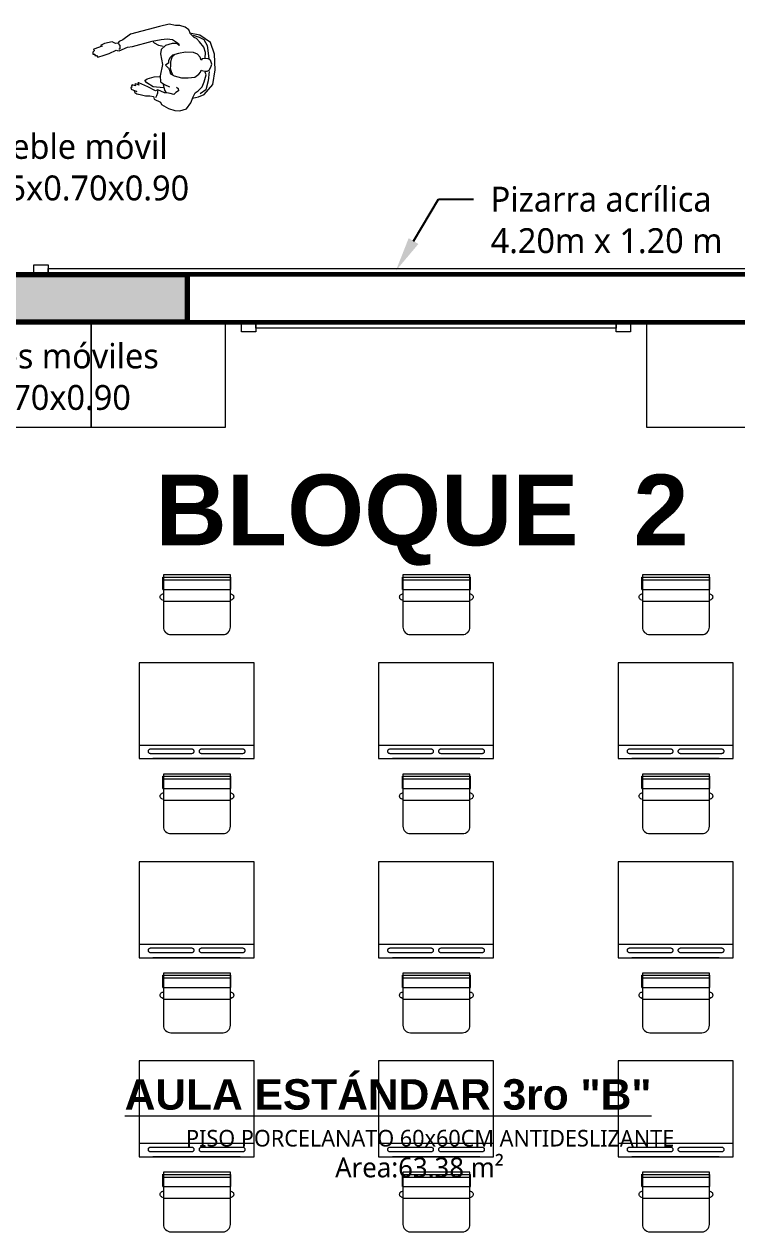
# Model space of a CAD drawing. Header units: metres. Extents: x 28 to 148, y 23 to 113.
# Drawn here: x 124.44 to 128.16, y 73.76 to 80.07 of the extents above; entities that cross this region are included whole.
import ezdxf
from ezdxf import colors
from ezdxf.entities.mleader import LeaderData, LeaderLine
from ezdxf.enums import TextEntityAlignment as Align
from ezdxf.math import Vec2, Vec3

# ---------------------------------------------------------------- set-up
doc = ezdxf.new("R2010")
doc.units = ezdxf.units.M
for name, color, linetype, lineweight in [('COLUMNAS 50', 32, 'Continuous', 70), ('Cotas varias El', 253, 'Continuous', 13), ('Equipamiento SR', 23, 'Continuous', 0), ('GRAFO 0 BLANCO', 7, 'Continuous', 0), ('letras sr', 7, 'Continuous', 5), ('MOBILIARIO_Pen_No__1', 7, 'Continuous', 13), ('Muros el', 144, 'Continuous', 60), ('PERSONAS', 8, 'Continuous', 0), ('TEXTOS-SUBTITULO', 7, 'Continuous', 30)]:
    doc.layers.add(name, color=color, linetype=linetype, lineweight=lineweight)
doc.layers.add('Mobiliario', color=7, linetype='Continuous', lineweight=0, true_color=0x7f7f7f)
doc.styles.add('Generales', font='trebuc.ttf', dxfattribs={"height": 0.1})
doc.styles.add('Santa Rosa 1 50', font='trebuc.ttf')
doc.styles.add('TURBO_BASS', font='swisseb.ttf')

# ---------------------------------------------------------------- blocks, each defined once
blk = doc.blocks.new('Picture 18')
at = {"layer": 'Equipamiento SR', "linetype": 'Continuous'}
for p, q in [((0.075, 0), (0, 0)), ((0, 0), (0, -0.05)), ((4.125, 0), (0.075, 0)), ((0.075, 0), (0.075, -0.03)), ((0.075, -0.05), (0.075, 0)), ((4.125, -0.03), (4.125, 0)), ((4.2, 0), (4.125, 0)), ((4.125, 0), (4.125, -0.05)), ((4.2, -0.05), (4.2, 0)), ((0, -0.05), (0.075, -0.05)), ((0.075, -0.03), (4.125, -0.03)), ((4.125, -0.05), (4.2, -0.05))]:
    blk.add_line(p, q, dxfattribs=at)
blk = doc.blocks.new('A$C3701786B')
at = {"layer": 'Equipamiento SR', "linetype": 'Continuous'}
for p, q in [((0, 0.05), (0.075, 0.05)), ((0, 0), (0, 0.05)), ((0.075, 0.05), (0.075, 0)), ((0.075, 0.03), (1.955, 0.03)), ((0.075, 0), (0.075, 0.03)), ((1.955, 0.05), (2.03, 0.05)), ((1.955, 0), (1.955, 0.05)), ((1.955, 0.03), (1.955, 0)), ((2.03, 0.05), (2.03, 0)), ((0.075, 0), (0, 0)), ((2.03, 0), (1.955, 0))]:
    blk.add_line(p, q, dxfattribs=at)
at = {"layer": 'Equipamiento SR'}
blk.add_line((0, 0), (1.955, 0), dxfattribs=at)
blk = doc.blocks.new('A$C0C99268F')
at = {"color": 0, "linetype": 'ByBlock'}
for points in [[(0.2019, 0.3292), (0.1927, 0.3357), (0.1914, 0.3487), (0.2045, 0.3565), (0.2149, 0.3669), (0.2344, 0.3617), (0.2513, 0.3591), (0.2644, 0.3578), (0.2982, 0.3435), (0.3113, 0.3474), (0.3516, 0.3279), (0.3972, 0.3058), (0.4037, 0.3071), (0.3972, 0.3188), (0.4128, 0.311), (0.4193, 0.3136), (0.4154, 0.3227), (0.4324, 0.3162), (0.4363, 0.3227), (0.4337, 0.3292), (0.4389, 0.3305), (0.4376, 0.3396), (0.4076, 0.3513), (0.4219, 0.35), (0.418, 0.3565), (0.4089, 0.363), (0.3907, 0.3669), (0.3633, 0.3747), (0.3399, 0.3747), (0.3217, 0.3773), (0.3178, 0.3917), (0.2839, 0.4073), (0.2787, 0.4203), (0.2435, 0.4398), (0.2097, 0.4515), (0.1836, 0.4528), (0.1498, 0.4424), (0.1263, 0.4099), (0.1146, 0.38), (0.1042, 0.3578), (0.0886, 0.3487), (0.0677, 0.3266), (0.056, 0.3019), (0.0469, 0.2654), (0.0508, 0.2498)], [(0.1185, 0.3865), (0.086, 0.38), (0.0573, 0.3669), (0.0117, 0.3149), (0, 0.2381), (0.0026, 0.1561), (0.0234, 0.095), (0.0794, 0.0573), (0.1328, 0.0468)], [(0.2995, 0.3474), (0.2995, 0.3604), (0.3047, 0.3747), (0.3099, 0.3852)], [(0.0313, 0.2472), (0.0365, 0.2967), (0.0482, 0.3422), (0.0768, 0.3643)], [(0.0521, 0.1783), (0.0495, 0.1483), (0.0586, 0.1197), (0.0807, 0.0924), (0.0964, 0.0742), (0.1081, 0.0703), (0.1276, 0.0507), (0.1367, 0.0299), (0.1563, 0.0156), (0.1836, 0.0065), (0.2071, 0.0078), (0.2396, 0), (0.2891, 0.0117), (0.4415, 0.052), (0.4819, 0.082), (0.5001, 0.0911), (0.5066, 0.0989), (0.5196, 0.1002), (0.5366, 0.0924), (0.5769, 0.1002), (0.5978, 0.1119), (0.5899, 0.1145), (0.6329, 0.1301), (0.6342, 0.1353), (0.629, 0.1379), (0.6381, 0.1457), (0.6381, 0.1561), (0.6277, 0.1561), (0.6277, 0.164), (0.6186, 0.164), (0.6121, 0.1731), (0.5782, 0.1613), (0.5522, 0.1535), (0.5157, 0.1353), (0.5105, 0.1379), (0.5001, 0.1392), (0.4571, 0.1197), (0.4311, 0.1158), (0.3282, 0.0885), (0.2813, 0.0807), (0.25, 0.0768), (0.2214, 0.0794), (0.2058, 0.0898), (0.1914, 0.1015), (0.1875, 0.1119), (0.1993, 0.1002), (0.224, 0.1002), (0.2579, 0.1119), (0.2813, 0.1327), (0.2852, 0.1548), (0.2748, 0.2108), (0.2865, 0.2693), (0.2839, 0.3006), (0.2644, 0.3149), (0.2383, 0.3266)], [(0.2709, 0.3149), (0.2644, 0.3448), (0.2553, 0.3578)], [(0.2696, 0.3331), (0.323, 0.3279), (0.3568, 0.3071), (0.3659, 0.2941), (0.3542, 0.285), (0.3178, 0.2746), (0.2904, 0.2733)], [(0.2201, 0.2641), (0.2279, 0.2485), (0.2318, 0.2316), (0.2305, 0.2173), (0.2305, 0.1991), (0.2266, 0.1835), (0.2214, 0.1666), (0.211, 0.1627)], [(0.1133, 0.0573), (0.0833, 0.0677), (0.0586, 0.0794), (0.0404, 0.1106), (0.0365, 0.1509), (0.0326, 0.1809)], [(0.5053, 0.1015), (0.4962, 0.1106), (0.4975, 0.1288), (0.5027, 0.1327)], [(0.2709, 0.1158), (0.293, 0.1106), (0.3152, 0.0989), (0.323, 0.0924)]]:
    blk.add_lwpolyline(points, dxfattribs=at)
blk.add_lwpolyline([(0.2579, 0.2147), (0.2513, 0.2212), (0.2435, 0.229), (0.2383, 0.2394), (0.2318, 0.2602), (0.2136, 0.2693), (0.1745, 0.2798), (0.1406, 0.2798), (0.1055, 0.2759), (0.0846, 0.2615), (0.0755, 0.2498), (0.0729, 0.2394), (0.069, 0.242), (0.0534, 0.2459), (0.0417, 0.2446), (0.03, 0.2394), (0.0221, 0.2238), (0.0169, 0.2082), (0.0234, 0.1887), (0.0365, 0.1809), (0.0547, 0.1796), (0.0677, 0.1809), (0.0729, 0.1887), (0.0768, 0.1718), (0.0912, 0.1561), (0.112, 0.1483), (0.1537, 0.147), (0.1914, 0.1535), (0.2227, 0.1613), (0.2357, 0.1757), (0.2422, 0.1913), (0.2435, 0.2043), (0.2513, 0.2082)], close=True, dxfattribs=at)
blk = doc.blocks.new('A$C7148350E')
at = {"rotation": 270}
blk.add_blockref('A$C0C99268F', (0, 0.6381), dxfattribs=at)
blk = doc.blocks.new('A$C3A47622C')
at = {"layer": 'Mobiliario', "linetype": 'Continuous'}
for p, q in [((0.1012, 0.3762), (0.1031, 0.3788)), ((0.1031, 0.3788), (0.1053, 0.381)), ((0.1053, 0.381), (0.1079, 0.3828)), ((0.1079, 0.3828), (0.1107, 0.384)), ((0.1107, 0.384), (0.1136, 0.3846)), ((0.1136, 0.3846), (0.1165, 0.3846)), ((0.1165, 0.3846), (0.1194, 0.384)), ((0.1194, 0.384), (0.1222, 0.3828)), ((0.1222, 0.3828), (0.1248, 0.381)), ((0.1248, 0.381), (0.127, 0.3788)), ((0.127, 0.3788), (0.1289, 0.3762)), ((0.0251, 0.3696), (0.0111, 0.3696)), ((0.0111, 0.015), (0.0111, 0.3696)), ((0.0752, 0.3696), (0.0251, 0.3696)), ((0.0251, 0.015), (0.0251, 0.3696)), ((0.0752, 0.015), (0.0752, 0.3696)), ((0.0983, 0.3673), (0.0987, 0.37)), ((0.0987, 0.37), (0.0997, 0.3732)), ((0.0997, 0.3732), (0.1012, 0.3762)), ((0.1289, 0.3762), (0.1297, 0.3747)), ((0.1297, 0.3747), (0.1333, 0.3673)), ((0.0752, 0.015), (0.0108, 0.015)), ((0.0987, 0.0146), (0.0983, 0.0173)), ((0.0997, 0.0113), (0.0987, 0.0146)), ((0.1012, 0.0084), (0.0997, 0.0113)), ((0.1031, 0.0057), (0.1012, 0.0084)), ((0.1053, 0.0035), (0.1031, 0.0057)), ((0.1079, 0.0018), (0.1053, 0.0035)), ((0.1107, 0.0006), (0.1079, 0.0018)), ((0.1136, 0), (0.1107, 0.0006)), ((0.1165, 0), (0.1136, 0)), ((0.1194, 0.0006), (0.1165, 0)), ((0.1222, 0.0018), (0.1194, 0.0006)), ((0.1248, 0.0035), (0.1222, 0.0018)), ((0.127, 0.0057), (0.1248, 0.0035)), ((0.1289, 0.0084), (0.127, 0.0057)), ((0.1297, 0.0099), (0.1289, 0.0084)), ((0.1333, 0.0173), (0.1297, 0.0099))]:
    blk.add_line(p, q, dxfattribs=at)
at = {"layer": 'Mobiliario'}
blk.add_line((0.1361, 0.0173), (0.1361, 0.3673), dxfattribs=at)
at = {"layer": 'Mobiliario', "linetype": 'Continuous'}
blk.add_lwpolyline([(0, 0.0173), (0.2722, 0.0173, 0.414214), (0.3111, 0.0562), (0.3111, 0.3284, 0.414214), (0.2722, 0.3673), (0, 0.3673), (0, 0.0173)], format="xyb", dxfattribs=at)

msp = doc.modelspace()

# ---------------------------------------------------------------- hatches: boundary and pattern name
at = {"layer": 'GRAFO 0 BLANCO', "true_color": 0xc7c8ca}
h = msp.add_hatch(color=9, dxfattribs=at)
h.dxf.hatch_style = 1
h.paths.add_polyline_path([(123.3911, 78.7622), (123.3911, 79.1872), (123.0411, 79.1872), (123.0411, 78.0872), (123.3911, 78.0872), (123.3911, 78.5122), (125.2911, 78.5122), (125.2911, 78.7622)])
edge = h.paths.add_edge_path(flags=16)
edge.add_arc((123.2161, 78.6372), 0.00871, 180, 540)

# ---------------------------------------------------------------- linework, layer by layer
at = {"layer": 'COLUMNAS 50', "linetype": 'Continuous'}
msp.add_lwpolyline([(125.2911, 78.5122), (123.3911, 78.5122), (123.3911, 78.0872), (123.0411, 78.0872), (123.0411, 79.1872), (123.3911, 79.1872), (123.3911, 78.7622), (125.2911, 78.7622)], close=True, dxfattribs=at)
at = {"layer": 'Equipamiento SR'}
for points in [[(124.7911, 78.5122), (124.7911, 77.9622), (124.0911, 77.9622), (124.0911, 78.5122), (124.7911, 78.5122)], [(125.4911, 78.5122), (125.4911, 77.9622), (124.7911, 77.9622), (124.7911, 78.5122), (125.4911, 78.5122)], [(128.3911, 78.5122), (128.3911, 77.9622), (127.6911, 77.9622), (127.6911, 78.5122), (128.3911, 78.5122)]]:
    msp.add_lwpolyline(points, dxfattribs=at)
at = {"layer": 'Mobiliario', "linetype": 'Continuous', "lineweight": 0}
for p, q in [((125.0411, 76.7343), (125.0411, 76.2343)), ((125.6411, 76.7343), (125.0411, 76.7343)), ((125.6411, 76.2343), (125.6411, 76.7343)), ((126.2911, 76.7343), (126.2911, 76.2343)), ((126.8911, 76.7343), (126.2911, 76.7343)), ((126.8911, 76.2343), (126.8911, 76.7343)), ((127.5411, 76.7343), (127.5411, 76.2343)), ((128.1411, 76.7343), (127.5411, 76.7343)), ((128.1411, 76.2343), (128.1411, 76.7343)), ((125.0411, 76.3048), (125.6411, 76.3048)), ((125.6261, 76.3048), (125.6261, 76.3044)), ((126.2911, 76.3048), (126.8911, 76.3048)), ((126.8761, 76.3048), (126.8761, 76.3044)), ((127.5411, 76.3048), (128.1411, 76.3048)), ((128.1261, 76.3048), (128.1261, 76.3044)), ((125.0411, 76.2343), (125.6411, 76.2343)), ((125.0882, 76.2751), (125.0878, 76.2732)), ((125.0878, 76.2732), (125.0878, 76.2713)), ((125.0878, 76.2713), (125.0882, 76.2695)), ((125.0889, 76.2769), (125.0882, 76.2751)), ((125.0882, 76.2695), (125.0889, 76.2677)), ((125.09, 76.2785), (125.0889, 76.2769)), ((125.0889, 76.2677), (125.09, 76.266)), ((125.0915, 76.28), (125.09, 76.2785)), ((125.09, 76.266), (125.0915, 76.2646)), ((125.0932, 76.2812), (125.0915, 76.28)), ((125.0915, 76.2646), (125.0932, 76.2634)), ((125.0951, 76.2821), (125.0932, 76.2812)), ((125.0932, 76.2634), (125.0951, 76.2624)), ((125.0972, 76.2828), (125.0951, 76.2821)), ((125.0951, 76.2624), (125.0972, 76.2618)), ((125.0994, 76.2831), (125.0972, 76.2828)), ((125.0972, 76.2618), (125.0994, 76.2614)), ((125.1005, 76.2831), (125.0994, 76.2831)), ((125.0994, 76.2614), (125.1005, 76.2614)), ((125.3158, 76.2831), (125.1005, 76.2831)), ((125.1005, 76.2614), (125.3158, 76.2614)), ((125.5691, 76.2343), (125.1131, 76.2343)), ((125.3169, 76.2831), (125.3158, 76.2831)), ((125.3158, 76.2614), (125.3169, 76.2614)), ((125.3191, 76.2828), (125.3169, 76.2831)), ((125.3169, 76.2614), (125.3191, 76.2618)), ((125.3212, 76.2821), (125.3191, 76.2828)), ((125.3191, 76.2618), (125.3212, 76.2624)), ((125.3231, 76.2812), (125.3212, 76.2821)), ((125.3212, 76.2624), (125.3231, 76.2634)), ((125.3248, 76.28), (125.3231, 76.2812)), ((125.3231, 76.2634), (125.3248, 76.2646)), ((125.3262, 76.2785), (125.3248, 76.28)), ((125.3248, 76.2646), (125.3262, 76.266)), ((125.3273, 76.2769), (125.3262, 76.2785)), ((125.3262, 76.266), (125.3273, 76.2677)), ((125.3281, 76.2751), (125.3273, 76.2769)), ((125.3273, 76.2677), (125.3281, 76.2695)), ((125.3284, 76.2732), (125.3281, 76.2751)), ((125.3281, 76.2695), (125.3284, 76.2713)), ((125.3284, 76.2713), (125.3284, 76.2732)), ((125.3542, 76.2751), (125.3538, 76.2732)), ((125.3538, 76.2732), (125.3538, 76.2713)), ((125.3538, 76.2713), (125.3542, 76.2695)), ((125.3549, 76.2769), (125.3542, 76.2751)), ((125.3542, 76.2695), (125.3549, 76.2677)), ((125.356, 76.2785), (125.3549, 76.2769)), ((125.3549, 76.2677), (125.356, 76.266)), ((125.3575, 76.28), (125.356, 76.2785)), ((125.356, 76.266), (125.3575, 76.2646)), ((125.3592, 76.2812), (125.3575, 76.28)), ((125.3575, 76.2646), (125.3592, 76.2634)), ((125.3611, 76.2821), (125.3592, 76.2812)), ((125.3592, 76.2634), (125.3611, 76.2624)), ((125.3632, 76.2828), (125.3611, 76.2821)), ((125.3611, 76.2624), (125.3632, 76.2618)), ((125.3653, 76.2831), (125.3632, 76.2828)), ((125.3632, 76.2618), (125.3653, 76.2614)), ((125.3664, 76.2831), (125.3653, 76.2831)), ((125.3653, 76.2614), (125.3664, 76.2614)), ((125.5818, 76.2831), (125.3664, 76.2831)), ((125.3664, 76.2614), (125.5818, 76.2614)), ((125.5829, 76.2831), (125.5818, 76.2831)), ((125.5818, 76.2614), (125.5829, 76.2614)), ((125.5851, 76.2828), (125.5829, 76.2831)), ((125.5829, 76.2614), (125.5851, 76.2618)), ((125.5871, 76.2821), (125.5851, 76.2828)), ((125.5851, 76.2618), (125.5871, 76.2624)), ((125.5891, 76.2812), (125.5871, 76.2821)), ((125.5871, 76.2624), (125.5891, 76.2634)), ((125.5908, 76.28), (125.5891, 76.2812)), ((125.5891, 76.2634), (125.5908, 76.2646)), ((125.5922, 76.2785), (125.5908, 76.28)), ((125.5908, 76.2646), (125.5922, 76.266)), ((125.5933, 76.2769), (125.5922, 76.2785)), ((125.5922, 76.266), (125.5933, 76.2677)), ((125.594, 76.2751), (125.5933, 76.2769)), ((125.5933, 76.2677), (125.594, 76.2695)), ((125.5944, 76.2732), (125.594, 76.2751)), ((125.594, 76.2695), (125.5944, 76.2713)), ((125.5944, 76.2713), (125.5944, 76.2732)), ((126.2911, 76.2343), (126.8911, 76.2343)), ((126.3382, 76.2751), (126.3378, 76.2732)), ((126.3378, 76.2732), (126.3378, 76.2713)), ((126.3378, 76.2713), (126.3382, 76.2695)), ((126.3389, 76.2769), (126.3382, 76.2751)), ((126.3382, 76.2695), (126.3389, 76.2677)), ((126.34, 76.2785), (126.3389, 76.2769)), ((126.3389, 76.2677), (126.34, 76.266)), ((126.3415, 76.28), (126.34, 76.2785)), ((126.34, 76.266), (126.3415, 76.2646)), ((126.3432, 76.2812), (126.3415, 76.28)), ((126.3415, 76.2646), (126.3432, 76.2634)), ((126.3451, 76.2821), (126.3432, 76.2812)), ((126.3432, 76.2634), (126.3451, 76.2624)), ((126.3472, 76.2828), (126.3451, 76.2821)), ((126.3451, 76.2624), (126.3472, 76.2618)), ((126.3494, 76.2831), (126.3472, 76.2828)), ((126.3472, 76.2618), (126.3494, 76.2614)), ((126.3505, 76.2831), (126.3494, 76.2831)), ((126.3494, 76.2614), (126.3505, 76.2614)), ((126.5658, 76.2831), (126.3505, 76.2831)), ((126.3505, 76.2614), (126.5658, 76.2614)), ((126.8191, 76.2343), (126.3631, 76.2343)), ((126.5669, 76.2831), (126.5658, 76.2831)), ((126.5658, 76.2614), (126.5669, 76.2614)), ((126.5691, 76.2828), (126.5669, 76.2831)), ((126.5669, 76.2614), (126.5691, 76.2618)), ((126.5712, 76.2821), (126.5691, 76.2828)), ((126.5691, 76.2618), (126.5712, 76.2624)), ((126.5731, 76.2812), (126.5712, 76.2821)), ((126.5712, 76.2624), (126.5731, 76.2634)), ((126.5748, 76.28), (126.5731, 76.2812)), ((126.5731, 76.2634), (126.5748, 76.2646)), ((126.5762, 76.2785), (126.5748, 76.28)), ((126.5748, 76.2646), (126.5762, 76.266)), ((126.5773, 76.2769), (126.5762, 76.2785)), ((126.5762, 76.266), (126.5773, 76.2677)), ((126.5781, 76.2751), (126.5773, 76.2769)), ((126.5773, 76.2677), (126.5781, 76.2695)), ((126.5784, 76.2732), (126.5781, 76.2751)), ((126.5781, 76.2695), (126.5784, 76.2713)), ((126.5784, 76.2713), (126.5784, 76.2732)), ((126.6042, 76.2751), (126.6038, 76.2732)), ((126.6038, 76.2732), (126.6038, 76.2713)), ((126.6038, 76.2713), (126.6042, 76.2695)), ((126.6049, 76.2769), (126.6042, 76.2751)), ((126.6042, 76.2695), (126.6049, 76.2677)), ((126.606, 76.2785), (126.6049, 76.2769)), ((126.6049, 76.2677), (126.606, 76.266)), ((126.6075, 76.28), (126.606, 76.2785)), ((126.606, 76.266), (126.6075, 76.2646)), ((126.6092, 76.2812), (126.6075, 76.28)), ((126.6075, 76.2646), (126.6092, 76.2634)), ((126.6111, 76.2821), (126.6092, 76.2812)), ((126.6092, 76.2634), (126.6111, 76.2624)), ((126.6132, 76.2828), (126.6111, 76.2821)), ((126.6111, 76.2624), (126.6132, 76.2618)), ((126.6153, 76.2831), (126.6132, 76.2828)), ((126.6132, 76.2618), (126.6153, 76.2614)), ((126.6164, 76.2831), (126.6153, 76.2831)), ((126.6153, 76.2614), (126.6164, 76.2614)), ((126.8318, 76.2831), (126.6164, 76.2831)), ((126.6164, 76.2614), (126.8318, 76.2614)), ((126.8329, 76.2831), (126.8318, 76.2831)), ((126.8318, 76.2614), (126.8329, 76.2614)), ((126.8351, 76.2828), (126.8329, 76.2831)), ((126.8329, 76.2614), (126.8351, 76.2618)), ((126.8371, 76.2821), (126.8351, 76.2828)), ((126.8351, 76.2618), (126.8371, 76.2624)), ((126.8391, 76.2812), (126.8371, 76.2821)), ((126.8371, 76.2624), (126.8391, 76.2634)), ((126.8408, 76.28), (126.8391, 76.2812)), ((126.8391, 76.2634), (126.8408, 76.2646)), ((126.8422, 76.2785), (126.8408, 76.28)), ((126.8408, 76.2646), (126.8422, 76.266)), ((126.8433, 76.2769), (126.8422, 76.2785)), ((126.8422, 76.266), (126.8433, 76.2677)), ((126.844, 76.2751), (126.8433, 76.2769)), ((126.8433, 76.2677), (126.844, 76.2695)), ((126.8444, 76.2732), (126.844, 76.2751)), ((126.844, 76.2695), (126.8444, 76.2713)), ((126.8444, 76.2713), (126.8444, 76.2732)), ((127.5411, 76.2343), (128.1411, 76.2343)), ((127.5882, 76.2751), (127.5878, 76.2732)), ((127.5878, 76.2732), (127.5878, 76.2713)), ((127.5878, 76.2713), (127.5882, 76.2695)), ((127.5889, 76.2769), (127.5882, 76.2751)), ((127.5882, 76.2695), (127.5889, 76.2677)), ((127.59, 76.2785), (127.5889, 76.2769)), ((127.5889, 76.2677), (127.59, 76.266)), ((127.5915, 76.28), (127.59, 76.2785)), ((127.59, 76.266), (127.5915, 76.2646)), ((127.5932, 76.2812), (127.5915, 76.28)), ((127.5915, 76.2646), (127.5932, 76.2634)), ((127.5951, 76.2821), (127.5932, 76.2812)), ((127.5932, 76.2634), (127.5951, 76.2624)), ((127.5972, 76.2828), (127.5951, 76.2821)), ((127.5951, 76.2624), (127.5972, 76.2618)), ((127.5994, 76.2831), (127.5972, 76.2828)), ((127.5972, 76.2618), (127.5994, 76.2614)), ((127.6005, 76.2831), (127.5994, 76.2831)), ((127.5994, 76.2614), (127.6005, 76.2614)), ((127.8158, 76.2831), (127.6005, 76.2831)), ((127.6005, 76.2614), (127.8158, 76.2614)), ((128.0691, 76.2343), (127.6131, 76.2343)), ((127.8169, 76.2831), (127.8158, 76.2831)), ((127.8158, 76.2614), (127.8169, 76.2614)), ((127.8191, 76.2828), (127.8169, 76.2831)), ((127.8169, 76.2614), (127.8191, 76.2618)), ((127.8212, 76.2821), (127.8191, 76.2828)), ((127.8191, 76.2618), (127.8212, 76.2624)), ((127.8231, 76.2812), (127.8212, 76.2821)), ((127.8212, 76.2624), (127.8231, 76.2634)), ((127.8248, 76.28), (127.8231, 76.2812)), ((127.8231, 76.2634), (127.8248, 76.2646)), ((127.8262, 76.2785), (127.8248, 76.28)), ((127.8248, 76.2646), (127.8262, 76.266)), ((127.8273, 76.2769), (127.8262, 76.2785)), ((127.8262, 76.266), (127.8273, 76.2677)), ((127.8281, 76.2751), (127.8273, 76.2769)), ((127.8273, 76.2677), (127.8281, 76.2695)), ((127.8284, 76.2732), (127.8281, 76.2751)), ((127.8281, 76.2695), (127.8284, 76.2713)), ((127.8284, 76.2713), (127.8284, 76.2732)), ((127.8542, 76.2751), (127.8538, 76.2732)), ((127.8538, 76.2732), (127.8538, 76.2713)), ((127.8538, 76.2713), (127.8542, 76.2695)), ((127.8549, 76.2769), (127.8542, 76.2751)), ((127.8542, 76.2695), (127.8549, 76.2677)), ((127.856, 76.2785), (127.8549, 76.2769)), ((127.8549, 76.2677), (127.856, 76.266)), ((127.8575, 76.28), (127.856, 76.2785)), ((127.856, 76.266), (127.8575, 76.2646)), ((127.8592, 76.2812), (127.8575, 76.28)), ((127.8575, 76.2646), (127.8592, 76.2634)), ((127.8611, 76.2821), (127.8592, 76.2812)), ((127.8592, 76.2634), (127.8611, 76.2624)), ((127.8632, 76.2828), (127.8611, 76.2821)), ((127.8611, 76.2624), (127.8632, 76.2618)), ((127.8653, 76.2831), (127.8632, 76.2828)), ((127.8632, 76.2618), (127.8653, 76.2614)), ((127.8664, 76.2831), (127.8653, 76.2831)), ((127.8653, 76.2614), (127.8664, 76.2614)), ((128.0818, 76.2831), (127.8664, 76.2831)), ((127.8664, 76.2614), (128.0818, 76.2614)), ((128.0829, 76.2831), (128.0818, 76.2831)), ((128.0818, 76.2614), (128.0829, 76.2614)), ((128.0851, 76.2828), (128.0829, 76.2831)), ((128.0829, 76.2614), (128.0851, 76.2618)), ((128.0871, 76.2821), (128.0851, 76.2828)), ((128.0851, 76.2618), (128.0871, 76.2624)), ((128.0891, 76.2812), (128.0871, 76.2821)), ((128.0871, 76.2624), (128.0891, 76.2634)), ((128.0908, 76.28), (128.0891, 76.2812)), ((128.0891, 76.2634), (128.0908, 76.2646)), ((128.0922, 76.2785), (128.0908, 76.28)), ((128.0908, 76.2646), (128.0922, 76.266)), ((128.0933, 76.2769), (128.0922, 76.2785)), ((128.0922, 76.266), (128.0933, 76.2677)), ((128.094, 76.2751), (128.0933, 76.2769)), ((128.0933, 76.2677), (128.094, 76.2695)), ((128.0944, 76.2732), (128.094, 76.2751)), ((128.094, 76.2695), (128.0944, 76.2713)), ((128.0944, 76.2713), (128.0944, 76.2732)), ((125.0411, 75.6949), (125.0411, 75.1949)), ((125.6411, 75.6949), (125.0411, 75.6949)), ((125.6411, 75.1949), (125.6411, 75.6949)), ((126.2911, 75.6949), (126.2911, 75.1949)), ((126.8911, 75.6949), (126.2911, 75.6949)), ((126.8911, 75.1949), (126.8911, 75.6949)), ((127.5411, 75.6949), (127.5411, 75.1949)), ((128.1411, 75.6949), (127.5411, 75.6949)), ((128.1411, 75.1949), (128.1411, 75.6949)), ((125.0411, 75.2654), (125.6411, 75.2654)), ((125.0882, 75.2357), (125.0878, 75.2338)), ((125.0878, 75.2338), (125.0878, 75.2319)), ((125.0878, 75.2319), (125.0882, 75.23)), ((125.0889, 75.2375), (125.0882, 75.2357)), ((125.0882, 75.23), (125.0889, 75.2283)), ((125.09, 75.2391), (125.0889, 75.2375)), ((125.0889, 75.2283), (125.09, 75.2266)), ((125.0915, 75.2405), (125.09, 75.2391)), ((125.09, 75.2266), (125.0915, 75.2252)), ((125.0932, 75.2418), (125.0915, 75.2405)), ((125.0915, 75.2252), (125.0932, 75.2239)), ((125.0951, 75.2427), (125.0932, 75.2418)), ((125.0932, 75.2239), (125.0951, 75.223)), ((125.0972, 75.2434), (125.0951, 75.2427)), ((125.0951, 75.223), (125.0972, 75.2223)), ((125.0994, 75.2437), (125.0972, 75.2434)), ((125.0972, 75.2223), (125.0994, 75.222)), ((125.1005, 75.2437), (125.0994, 75.2437)), ((125.0994, 75.222), (125.1005, 75.222)), ((125.3158, 75.2437), (125.1005, 75.2437)), ((125.1005, 75.222), (125.3158, 75.222)), ((125.3169, 75.2437), (125.3158, 75.2437)), ((125.3158, 75.222), (125.3169, 75.222)), ((125.3191, 75.2434), (125.3169, 75.2437)), ((125.3169, 75.222), (125.3191, 75.2223)), ((125.3212, 75.2427), (125.3191, 75.2434)), ((125.3191, 75.2223), (125.3212, 75.223)), ((125.3231, 75.2418), (125.3212, 75.2427)), ((125.3212, 75.223), (125.3231, 75.2239)), ((125.3248, 75.2405), (125.3231, 75.2418)), ((125.3231, 75.2239), (125.3248, 75.2252)), ((125.3262, 75.2391), (125.3248, 75.2405)), ((125.3248, 75.2252), (125.3262, 75.2266)), ((125.3273, 75.2375), (125.3262, 75.2391)), ((125.3262, 75.2266), (125.3273, 75.2283)), ((125.3281, 75.2357), (125.3273, 75.2375)), ((125.3273, 75.2283), (125.3281, 75.23)), ((125.3284, 75.2338), (125.3281, 75.2357)), ((125.3281, 75.23), (125.3284, 75.2319)), ((125.3284, 75.2319), (125.3284, 75.2338)), ((125.3542, 75.2357), (125.3538, 75.2338)), ((125.3538, 75.2338), (125.3538, 75.2319)), ((125.3538, 75.2319), (125.3542, 75.23)), ((125.3549, 75.2375), (125.3542, 75.2357)), ((125.3542, 75.23), (125.3549, 75.2283)), ((125.356, 75.2391), (125.3549, 75.2375)), ((125.3549, 75.2283), (125.356, 75.2266)), ((125.3575, 75.2405), (125.356, 75.2391)), ((125.356, 75.2266), (125.3575, 75.2252)), ((125.3592, 75.2418), (125.3575, 75.2405)), ((125.3575, 75.2252), (125.3592, 75.2239)), ((125.3611, 75.2427), (125.3592, 75.2418)), ((125.3592, 75.2239), (125.3611, 75.223)), ((125.3632, 75.2434), (125.3611, 75.2427)), ((125.3611, 75.223), (125.3632, 75.2223)), ((125.3653, 75.2437), (125.3632, 75.2434)), ((125.3632, 75.2223), (125.3653, 75.222)), ((125.3664, 75.2437), (125.3653, 75.2437)), ((125.3653, 75.222), (125.3664, 75.222)), ((125.5818, 75.2437), (125.3664, 75.2437)), ((125.3664, 75.222), (125.5818, 75.222)), ((125.5829, 75.2437), (125.5818, 75.2437)), ((125.5818, 75.222), (125.5829, 75.222)), ((125.5851, 75.2434), (125.5829, 75.2437)), ((125.5829, 75.222), (125.5851, 75.2223)), ((125.5871, 75.2427), (125.5851, 75.2434)), ((125.5851, 75.2223), (125.5871, 75.223)), ((125.5891, 75.2418), (125.5871, 75.2427)), ((125.5871, 75.223), (125.5891, 75.2239)), ((125.5908, 75.2405), (125.5891, 75.2418)), ((125.5891, 75.2239), (125.5908, 75.2252)), ((125.5922, 75.2391), (125.5908, 75.2405)), ((125.5908, 75.2252), (125.5922, 75.2266)), ((125.5933, 75.2375), (125.5922, 75.2391)), ((125.5922, 75.2266), (125.5933, 75.2283)), ((125.594, 75.2357), (125.5933, 75.2375)), ((125.5933, 75.2283), (125.594, 75.23)), ((125.5944, 75.2338), (125.594, 75.2357)), ((125.594, 75.23), (125.5944, 75.2319)), ((125.5944, 75.2319), (125.5944, 75.2338)), ((125.6261, 75.2654), (125.6261, 75.265)), ((126.2911, 75.2654), (126.8911, 75.2654)), ((126.3382, 75.2357), (126.3378, 75.2338)), ((126.3378, 75.2338), (126.3378, 75.2319)), ((126.3378, 75.2319), (126.3382, 75.23)), ((126.3389, 75.2375), (126.3382, 75.2357)), ((126.3382, 75.23), (126.3389, 75.2283)), ((126.34, 75.2391), (126.3389, 75.2375)), ((126.3389, 75.2283), (126.34, 75.2266)), ((126.3415, 75.2405), (126.34, 75.2391)), ((126.34, 75.2266), (126.3415, 75.2252)), ((126.3432, 75.2418), (126.3415, 75.2405)), ((126.3415, 75.2252), (126.3432, 75.2239)), ((126.3451, 75.2427), (126.3432, 75.2418)), ((126.3432, 75.2239), (126.3451, 75.223)), ((126.3472, 75.2434), (126.3451, 75.2427)), ((126.3451, 75.223), (126.3472, 75.2223)), ((126.3494, 75.2437), (126.3472, 75.2434)), ((126.3472, 75.2223), (126.3494, 75.222)), ((126.3505, 75.2437), (126.3494, 75.2437)), ((126.3494, 75.222), (126.3505, 75.222)), ((126.5658, 75.2437), (126.3505, 75.2437)), ((126.3505, 75.222), (126.5658, 75.222)), ((126.5669, 75.2437), (126.5658, 75.2437)), ((126.5658, 75.222), (126.5669, 75.222)), ((126.5691, 75.2434), (126.5669, 75.2437)), ((126.5669, 75.222), (126.5691, 75.2223)), ((126.5712, 75.2427), (126.5691, 75.2434)), ((126.5691, 75.2223), (126.5712, 75.223)), ((126.5731, 75.2418), (126.5712, 75.2427)), ((126.5712, 75.223), (126.5731, 75.2239)), ((126.5748, 75.2405), (126.5731, 75.2418)), ((126.5731, 75.2239), (126.5748, 75.2252)), ((126.5762, 75.2391), (126.5748, 75.2405)), ((126.5748, 75.2252), (126.5762, 75.2266)), ((126.5773, 75.2375), (126.5762, 75.2391)), ((126.5762, 75.2266), (126.5773, 75.2283)), ((126.5781, 75.2357), (126.5773, 75.2375)), ((126.5773, 75.2283), (126.5781, 75.23)), ((126.5784, 75.2338), (126.5781, 75.2357)), ((126.5781, 75.23), (126.5784, 75.2319)), ((126.5784, 75.2319), (126.5784, 75.2338)), ((126.6042, 75.2357), (126.6038, 75.2338)), ((126.6038, 75.2338), (126.6038, 75.2319)), ((126.6038, 75.2319), (126.6042, 75.23)), ((126.6049, 75.2375), (126.6042, 75.2357)), ((126.6042, 75.23), (126.6049, 75.2283)), ((126.606, 75.2391), (126.6049, 75.2375)), ((126.6049, 75.2283), (126.606, 75.2266)), ((126.6075, 75.2405), (126.606, 75.2391)), ((126.606, 75.2266), (126.6075, 75.2252)), ((126.6092, 75.2418), (126.6075, 75.2405)), ((126.6075, 75.2252), (126.6092, 75.2239)), ((126.6111, 75.2427), (126.6092, 75.2418)), ((126.6092, 75.2239), (126.6111, 75.223)), ((126.6132, 75.2434), (126.6111, 75.2427)), ((126.6111, 75.223), (126.6132, 75.2223)), ((126.6153, 75.2437), (126.6132, 75.2434)), ((126.6132, 75.2223), (126.6153, 75.222)), ((126.6164, 75.2437), (126.6153, 75.2437)), ((126.6153, 75.222), (126.6164, 75.222)), ((126.8318, 75.2437), (126.6164, 75.2437)), ((126.6164, 75.222), (126.8318, 75.222)), ((126.8329, 75.2437), (126.8318, 75.2437)), ((126.8318, 75.222), (126.8329, 75.222)), ((126.8351, 75.2434), (126.8329, 75.2437)), ((126.8329, 75.222), (126.8351, 75.2223)), ((126.8371, 75.2427), (126.8351, 75.2434)), ((126.8351, 75.2223), (126.8371, 75.223)), ((126.8391, 75.2418), (126.8371, 75.2427)), ((126.8371, 75.223), (126.8391, 75.2239)), ((126.8408, 75.2405), (126.8391, 75.2418)), ((126.8391, 75.2239), (126.8408, 75.2252)), ((126.8422, 75.2391), (126.8408, 75.2405)), ((126.8408, 75.2252), (126.8422, 75.2266)), ((126.8433, 75.2375), (126.8422, 75.2391)), ((126.8422, 75.2266), (126.8433, 75.2283)), ((126.844, 75.2357), (126.8433, 75.2375)), ((126.8433, 75.2283), (126.844, 75.23)), ((126.8444, 75.2338), (126.844, 75.2357)), ((126.844, 75.23), (126.8444, 75.2319)), ((126.8444, 75.2319), (126.8444, 75.2338)), ((126.8761, 75.2654), (126.8761, 75.265)), ((127.5411, 75.2654), (128.1411, 75.2654)), ((127.5882, 75.2357), (127.5878, 75.2338)), ((127.5878, 75.2338), (127.5878, 75.2319)), ((127.5878, 75.2319), (127.5882, 75.23)), ((127.5889, 75.2375), (127.5882, 75.2357)), ((127.5882, 75.23), (127.5889, 75.2283)), ((127.59, 75.2391), (127.5889, 75.2375)), ((127.5889, 75.2283), (127.59, 75.2266)), ((127.5915, 75.2405), (127.59, 75.2391)), ((127.59, 75.2266), (127.5915, 75.2252)), ((127.5932, 75.2418), (127.5915, 75.2405)), ((127.5915, 75.2252), (127.5932, 75.2239)), ((127.5951, 75.2427), (127.5932, 75.2418)), ((127.5932, 75.2239), (127.5951, 75.223)), ((127.5972, 75.2434), (127.5951, 75.2427)), ((127.5951, 75.223), (127.5972, 75.2223)), ((127.5994, 75.2437), (127.5972, 75.2434)), ((127.5972, 75.2223), (127.5994, 75.222)), ((127.6005, 75.2437), (127.5994, 75.2437)), ((127.5994, 75.222), (127.6005, 75.222)), ((127.8158, 75.2437), (127.6005, 75.2437)), ((127.6005, 75.222), (127.8158, 75.222)), ((127.8169, 75.2437), (127.8158, 75.2437)), ((127.8158, 75.222), (127.8169, 75.222)), ((127.8191, 75.2434), (127.8169, 75.2437)), ((127.8169, 75.222), (127.8191, 75.2223)), ((127.8212, 75.2427), (127.8191, 75.2434)), ((127.8191, 75.2223), (127.8212, 75.223)), ((127.8231, 75.2418), (127.8212, 75.2427)), ((127.8212, 75.223), (127.8231, 75.2239)), ((127.8248, 75.2405), (127.8231, 75.2418)), ((127.8231, 75.2239), (127.8248, 75.2252)), ((127.8262, 75.2391), (127.8248, 75.2405)), ((127.8248, 75.2252), (127.8262, 75.2266)), ((127.8273, 75.2375), (127.8262, 75.2391)), ((127.8262, 75.2266), (127.8273, 75.2283)), ((127.8281, 75.2357), (127.8273, 75.2375)), ((127.8273, 75.2283), (127.8281, 75.23)), ((127.8284, 75.2338), (127.8281, 75.2357)), ((127.8281, 75.23), (127.8284, 75.2319)), ((127.8284, 75.2319), (127.8284, 75.2338)), ((127.8542, 75.2357), (127.8538, 75.2338)), ((127.8538, 75.2338), (127.8538, 75.2319)), ((127.8538, 75.2319), (127.8542, 75.23)), ((127.8549, 75.2375), (127.8542, 75.2357)), ((127.8542, 75.23), (127.8549, 75.2283)), ((127.856, 75.2391), (127.8549, 75.2375)), ((127.8549, 75.2283), (127.856, 75.2266)), ((127.8575, 75.2405), (127.856, 75.2391)), ((127.856, 75.2266), (127.8575, 75.2252)), ((127.8592, 75.2418), (127.8575, 75.2405)), ((127.8575, 75.2252), (127.8592, 75.2239)), ((127.8611, 75.2427), (127.8592, 75.2418)), ((127.8592, 75.2239), (127.8611, 75.223)), ((127.8632, 75.2434), (127.8611, 75.2427)), ((127.8611, 75.223), (127.8632, 75.2223)), ((127.8653, 75.2437), (127.8632, 75.2434)), ((127.8632, 75.2223), (127.8653, 75.222)), ((127.8664, 75.2437), (127.8653, 75.2437)), ((127.8653, 75.222), (127.8664, 75.222)), ((128.0818, 75.2437), (127.8664, 75.2437)), ((127.8664, 75.222), (128.0818, 75.222)), ((128.0829, 75.2437), (128.0818, 75.2437)), ((128.0818, 75.222), (128.0829, 75.222)), ((128.0851, 75.2434), (128.0829, 75.2437)), ((128.0829, 75.222), (128.0851, 75.2223)), ((128.0871, 75.2427), (128.0851, 75.2434)), ((128.0851, 75.2223), (128.0871, 75.223)), ((128.0891, 75.2418), (128.0871, 75.2427)), ((128.0871, 75.223), (128.0891, 75.2239)), ((128.0908, 75.2405), (128.0891, 75.2418)), ((128.0891, 75.2239), (128.0908, 75.2252)), ((128.0922, 75.2391), (128.0908, 75.2405)), ((128.0908, 75.2252), (128.0922, 75.2266)), ((128.0933, 75.2375), (128.0922, 75.2391)), ((128.0922, 75.2266), (128.0933, 75.2283)), ((128.094, 75.2357), (128.0933, 75.2375)), ((128.0933, 75.2283), (128.094, 75.23)), ((128.0944, 75.2338), (128.094, 75.2357)), ((128.094, 75.23), (128.0944, 75.2319)), ((128.0944, 75.2319), (128.0944, 75.2338)), ((128.1261, 75.2654), (128.1261, 75.265)), ((125.0411, 75.1949), (125.6411, 75.1949)), ((125.5691, 75.1949), (125.1131, 75.1949)), ((126.2911, 75.1949), (126.8911, 75.1949)), ((126.8191, 75.1949), (126.3631, 75.1949)), ((127.5411, 75.1949), (128.1411, 75.1949)), ((128.0691, 75.1949), (127.6131, 75.1949)), ((125.0411, 74.6555), (125.0411, 74.1555)), ((125.6411, 74.6555), (125.0411, 74.6555)), ((125.6411, 74.1555), (125.6411, 74.6555)), ((126.2911, 74.6555), (126.2911, 74.1555)), ((126.8911, 74.6555), (126.2911, 74.6555)), ((126.8911, 74.1555), (126.8911, 74.6555)), ((127.5411, 74.6555), (127.5411, 74.1555)), ((128.1411, 74.6555), (127.5411, 74.6555)), ((128.1411, 74.1555), (128.1411, 74.6555)), ((125.0411, 74.226), (125.6411, 74.226)), ((125.6261, 74.226), (125.6261, 74.2255)), ((126.2911, 74.226), (126.8911, 74.226)), ((126.8761, 74.226), (126.8761, 74.2255)), ((127.5411, 74.226), (128.1411, 74.226)), ((128.1261, 74.226), (128.1261, 74.2255)), ((125.0411, 74.1555), (125.6411, 74.1555)), ((125.0882, 74.1962), (125.0878, 74.1944)), ((125.0878, 74.1944), (125.0878, 74.1925)), ((125.0878, 74.1925), (125.0882, 74.1906)), ((125.0889, 74.198), (125.0882, 74.1962)), ((125.0882, 74.1906), (125.0889, 74.1888)), ((125.09, 74.1997), (125.0889, 74.198)), ((125.0889, 74.1888), (125.09, 74.1872)), ((125.0915, 74.2011), (125.09, 74.1997)), ((125.09, 74.1872), (125.0915, 74.1857)), ((125.0932, 74.2023), (125.0915, 74.2011)), ((125.0915, 74.1857), (125.0932, 74.1845)), ((125.0951, 74.2033), (125.0932, 74.2023)), ((125.0932, 74.1845), (125.0951, 74.1836)), ((125.0972, 74.2039), (125.0951, 74.2033)), ((125.0951, 74.1836), (125.0972, 74.1829)), ((125.0994, 74.2043), (125.0972, 74.2039)), ((125.0972, 74.1829), (125.0994, 74.1826)), ((125.1005, 74.2043), (125.0994, 74.2043)), ((125.0994, 74.1826), (125.1005, 74.1826)), ((125.3158, 74.2043), (125.1005, 74.2043)), ((125.1005, 74.1826), (125.3158, 74.1826)), ((125.5691, 74.1555), (125.1131, 74.1555)), ((125.3169, 74.2043), (125.3158, 74.2043)), ((125.3158, 74.1826), (125.3169, 74.1826)), ((125.3191, 74.2039), (125.3169, 74.2043)), ((125.3169, 74.1826), (125.3191, 74.1829)), ((125.3212, 74.2033), (125.3191, 74.2039)), ((125.3191, 74.1829), (125.3212, 74.1836)), ((125.3231, 74.2023), (125.3212, 74.2033)), ((125.3212, 74.1836), (125.3231, 74.1845)), ((125.3248, 74.2011), (125.3231, 74.2023)), ((125.3231, 74.1845), (125.3248, 74.1857)), ((125.3262, 74.1997), (125.3248, 74.2011)), ((125.3248, 74.1857), (125.3262, 74.1872)), ((125.3273, 74.198), (125.3262, 74.1997)), ((125.3262, 74.1872), (125.3273, 74.1888)), ((125.3281, 74.1962), (125.3273, 74.198)), ((125.3273, 74.1888), (125.3281, 74.1906)), ((125.3284, 74.1944), (125.3281, 74.1962)), ((125.3281, 74.1906), (125.3284, 74.1925)), ((125.3284, 74.1925), (125.3284, 74.1944)), ((125.3542, 74.1962), (125.3538, 74.1944)), ((125.3538, 74.1944), (125.3538, 74.1925)), ((125.3538, 74.1925), (125.3542, 74.1906)), ((125.3549, 74.198), (125.3542, 74.1962)), ((125.3542, 74.1906), (125.3549, 74.1888)), ((125.356, 74.1997), (125.3549, 74.198)), ((125.3549, 74.1888), (125.356, 74.1872)), ((125.3575, 74.2011), (125.356, 74.1997)), ((125.356, 74.1872), (125.3575, 74.1857)), ((125.3592, 74.2023), (125.3575, 74.2011)), ((125.3575, 74.1857), (125.3592, 74.1845)), ((125.3611, 74.2033), (125.3592, 74.2023)), ((125.3592, 74.1845), (125.3611, 74.1836)), ((125.3632, 74.2039), (125.3611, 74.2033)), ((125.3611, 74.1836), (125.3632, 74.1829)), ((125.3653, 74.2043), (125.3632, 74.2039)), ((125.3632, 74.1829), (125.3653, 74.1826)), ((125.3664, 74.2043), (125.3653, 74.2043)), ((125.3653, 74.1826), (125.3664, 74.1826)), ((125.5818, 74.2043), (125.3664, 74.2043)), ((125.3664, 74.1826), (125.5818, 74.1826)), ((125.5829, 74.2043), (125.5818, 74.2043)), ((125.5818, 74.1826), (125.5829, 74.1826)), ((125.5851, 74.2039), (125.5829, 74.2043)), ((125.5829, 74.1826), (125.5851, 74.1829)), ((125.5871, 74.2033), (125.5851, 74.2039)), ((125.5851, 74.1829), (125.5871, 74.1836)), ((125.5891, 74.2023), (125.5871, 74.2033)), ((125.5871, 74.1836), (125.5891, 74.1845)), ((125.5908, 74.2011), (125.5891, 74.2023)), ((125.5891, 74.1845), (125.5908, 74.1857)), ((125.5922, 74.1997), (125.5908, 74.2011)), ((125.5908, 74.1857), (125.5922, 74.1872)), ((125.5933, 74.198), (125.5922, 74.1997)), ((125.5922, 74.1872), (125.5933, 74.1888)), ((125.594, 74.1962), (125.5933, 74.198)), ((125.5933, 74.1888), (125.594, 74.1906)), ((125.5944, 74.1944), (125.594, 74.1962)), ((125.594, 74.1906), (125.5944, 74.1925)), ((125.5944, 74.1925), (125.5944, 74.1944)), ((126.2911, 74.1555), (126.8911, 74.1555)), ((126.3382, 74.1962), (126.3378, 74.1944)), ((126.3378, 74.1944), (126.3378, 74.1925)), ((126.3378, 74.1925), (126.3382, 74.1906)), ((126.3389, 74.198), (126.3382, 74.1962)), ((126.3382, 74.1906), (126.3389, 74.1888)), ((126.34, 74.1997), (126.3389, 74.198)), ((126.3389, 74.1888), (126.34, 74.1872)), ((126.3415, 74.2011), (126.34, 74.1997)), ((126.34, 74.1872), (126.3415, 74.1857)), ((126.3432, 74.2023), (126.3415, 74.2011)), ((126.3415, 74.1857), (126.3432, 74.1845)), ((126.3451, 74.2033), (126.3432, 74.2023)), ((126.3432, 74.1845), (126.3451, 74.1836)), ((126.3472, 74.2039), (126.3451, 74.2033)), ((126.3451, 74.1836), (126.3472, 74.1829)), ((126.3494, 74.2043), (126.3472, 74.2039)), ((126.3472, 74.1829), (126.3494, 74.1826)), ((126.3505, 74.2043), (126.3494, 74.2043)), ((126.3494, 74.1826), (126.3505, 74.1826)), ((126.5658, 74.2043), (126.3505, 74.2043)), ((126.3505, 74.1826), (126.5658, 74.1826)), ((126.8191, 74.1555), (126.3631, 74.1555)), ((126.5669, 74.2043), (126.5658, 74.2043)), ((126.5658, 74.1826), (126.5669, 74.1826)), ((126.5691, 74.2039), (126.5669, 74.2043)), ((126.5669, 74.1826), (126.5691, 74.1829)), ((126.5712, 74.2033), (126.5691, 74.2039)), ((126.5691, 74.1829), (126.5712, 74.1836)), ((126.5731, 74.2023), (126.5712, 74.2033)), ((126.5712, 74.1836), (126.5731, 74.1845)), ((126.5748, 74.2011), (126.5731, 74.2023)), ((126.5731, 74.1845), (126.5748, 74.1857)), ((126.5762, 74.1997), (126.5748, 74.2011)), ((126.5748, 74.1857), (126.5762, 74.1872)), ((126.5773, 74.198), (126.5762, 74.1997)), ((126.5762, 74.1872), (126.5773, 74.1888)), ((126.5781, 74.1962), (126.5773, 74.198)), ((126.5773, 74.1888), (126.5781, 74.1906)), ((126.5784, 74.1944), (126.5781, 74.1962)), ((126.5781, 74.1906), (126.5784, 74.1925)), ((126.5784, 74.1925), (126.5784, 74.1944)), ((126.6042, 74.1962), (126.6038, 74.1944)), ((126.6038, 74.1944), (126.6038, 74.1925)), ((126.6038, 74.1925), (126.6042, 74.1906)), ((126.6049, 74.198), (126.6042, 74.1962)), ((126.6042, 74.1906), (126.6049, 74.1888)), ((126.606, 74.1997), (126.6049, 74.198)), ((126.6049, 74.1888), (126.606, 74.1872)), ((126.6075, 74.2011), (126.606, 74.1997)), ((126.606, 74.1872), (126.6075, 74.1857)), ((126.6092, 74.2023), (126.6075, 74.2011)), ((126.6075, 74.1857), (126.6092, 74.1845)), ((126.6111, 74.2033), (126.6092, 74.2023)), ((126.6092, 74.1845), (126.6111, 74.1836)), ((126.6132, 74.2039), (126.6111, 74.2033)), ((126.6111, 74.1836), (126.6132, 74.1829)), ((126.6153, 74.2043), (126.6132, 74.2039)), ((126.6132, 74.1829), (126.6153, 74.1826)), ((126.6164, 74.2043), (126.6153, 74.2043)), ((126.6153, 74.1826), (126.6164, 74.1826)), ((126.8318, 74.2043), (126.6164, 74.2043)), ((126.6164, 74.1826), (126.8318, 74.1826)), ((126.8329, 74.2043), (126.8318, 74.2043)), ((126.8318, 74.1826), (126.8329, 74.1826)), ((126.8351, 74.2039), (126.8329, 74.2043)), ((126.8329, 74.1826), (126.8351, 74.1829)), ((126.8371, 74.2033), (126.8351, 74.2039)), ((126.8351, 74.1829), (126.8371, 74.1836)), ((126.8391, 74.2023), (126.8371, 74.2033)), ((126.8371, 74.1836), (126.8391, 74.1845)), ((126.8408, 74.2011), (126.8391, 74.2023)), ((126.8391, 74.1845), (126.8408, 74.1857)), ((126.8422, 74.1997), (126.8408, 74.2011)), ((126.8408, 74.1857), (126.8422, 74.1872)), ((126.8433, 74.198), (126.8422, 74.1997)), ((126.8422, 74.1872), (126.8433, 74.1888)), ((126.844, 74.1962), (126.8433, 74.198)), ((126.8433, 74.1888), (126.844, 74.1906)), ((126.8444, 74.1944), (126.844, 74.1962)), ((126.844, 74.1906), (126.8444, 74.1925)), ((126.8444, 74.1925), (126.8444, 74.1944)), ((127.5411, 74.1555), (128.1411, 74.1555)), ((127.5882, 74.1962), (127.5878, 74.1944)), ((127.5878, 74.1944), (127.5878, 74.1925)), ((127.5878, 74.1925), (127.5882, 74.1906)), ((127.5889, 74.198), (127.5882, 74.1962)), ((127.5882, 74.1906), (127.5889, 74.1888)), ((127.59, 74.1997), (127.5889, 74.198)), ((127.5889, 74.1888), (127.59, 74.1872)), ((127.5915, 74.2011), (127.59, 74.1997)), ((127.59, 74.1872), (127.5915, 74.1857)), ((127.5932, 74.2023), (127.5915, 74.2011)), ((127.5915, 74.1857), (127.5932, 74.1845)), ((127.5951, 74.2033), (127.5932, 74.2023)), ((127.5932, 74.1845), (127.5951, 74.1836)), ((127.5972, 74.2039), (127.5951, 74.2033)), ((127.5951, 74.1836), (127.5972, 74.1829)), ((127.5994, 74.2043), (127.5972, 74.2039)), ((127.5972, 74.1829), (127.5994, 74.1826)), ((127.6005, 74.2043), (127.5994, 74.2043)), ((127.5994, 74.1826), (127.6005, 74.1826)), ((127.8158, 74.2043), (127.6005, 74.2043)), ((127.6005, 74.1826), (127.8158, 74.1826)), ((128.0691, 74.1555), (127.6131, 74.1555)), ((127.8169, 74.2043), (127.8158, 74.2043)), ((127.8158, 74.1826), (127.8169, 74.1826)), ((127.8191, 74.2039), (127.8169, 74.2043)), ((127.8169, 74.1826), (127.8191, 74.1829)), ((127.8212, 74.2033), (127.8191, 74.2039)), ((127.8191, 74.1829), (127.8212, 74.1836)), ((127.8231, 74.2023), (127.8212, 74.2033)), ((127.8212, 74.1836), (127.8231, 74.1845)), ((127.8248, 74.2011), (127.8231, 74.2023)), ((127.8231, 74.1845), (127.8248, 74.1857)), ((127.8262, 74.1997), (127.8248, 74.2011)), ((127.8248, 74.1857), (127.8262, 74.1872)), ((127.8273, 74.198), (127.8262, 74.1997)), ((127.8262, 74.1872), (127.8273, 74.1888)), ((127.8281, 74.1962), (127.8273, 74.198)), ((127.8273, 74.1888), (127.8281, 74.1906)), ((127.8284, 74.1944), (127.8281, 74.1962)), ((127.8281, 74.1906), (127.8284, 74.1925)), ((127.8284, 74.1925), (127.8284, 74.1944)), ((127.8542, 74.1962), (127.8538, 74.1944)), ((127.8538, 74.1944), (127.8538, 74.1925)), ((127.8538, 74.1925), (127.8542, 74.1906)), ((127.8549, 74.198), (127.8542, 74.1962)), ((127.8542, 74.1906), (127.8549, 74.1888)), ((127.856, 74.1997), (127.8549, 74.198)), ((127.8549, 74.1888), (127.856, 74.1872)), ((127.8575, 74.2011), (127.856, 74.1997)), ((127.856, 74.1872), (127.8575, 74.1857)), ((127.8592, 74.2023), (127.8575, 74.2011)), ((127.8575, 74.1857), (127.8592, 74.1845)), ((127.8611, 74.2033), (127.8592, 74.2023)), ((127.8592, 74.1845), (127.8611, 74.1836)), ((127.8632, 74.2039), (127.8611, 74.2033)), ((127.8611, 74.1836), (127.8632, 74.1829)), ((127.8653, 74.2043), (127.8632, 74.2039)), ((127.8632, 74.1829), (127.8653, 74.1826)), ((127.8664, 74.2043), (127.8653, 74.2043)), ((127.8653, 74.1826), (127.8664, 74.1826)), ((128.0818, 74.2043), (127.8664, 74.2043)), ((127.8664, 74.1826), (128.0818, 74.1826)), ((128.0829, 74.2043), (128.0818, 74.2043)), ((128.0818, 74.1826), (128.0829, 74.1826)), ((128.0851, 74.2039), (128.0829, 74.2043)), ((128.0829, 74.1826), (128.0851, 74.1829)), ((128.0871, 74.2033), (128.0851, 74.2039)), ((128.0851, 74.1829), (128.0871, 74.1836)), ((128.0891, 74.2023), (128.0871, 74.2033)), ((128.0871, 74.1836), (128.0891, 74.1845)), ((128.0908, 74.2011), (128.0891, 74.2023)), ((128.0891, 74.1845), (128.0908, 74.1857)), ((128.0922, 74.1997), (128.0908, 74.2011)), ((128.0908, 74.1857), (128.0922, 74.1872)), ((128.0933, 74.198), (128.0922, 74.1997)), ((128.0922, 74.1872), (128.0933, 74.1888)), ((128.094, 74.1962), (128.0933, 74.198)), ((128.0933, 74.1888), (128.094, 74.1906)), ((128.0944, 74.1944), (128.094, 74.1962)), ((128.094, 74.1906), (128.0944, 74.1925)), ((128.0944, 74.1925), (128.0944, 74.1944))]:
    msp.add_line(p, q, dxfattribs=at)
at = {"layer": 'Muros el', "ltscale": 0.05}
msp.add_lwpolyline([(128.5911, 78.7622), (125.2911, 78.7622), (125.2911, 78.5122), (128.5911, 78.5122)], close=True, dxfattribs=at)

# ---------------------------------------------------------------- block references
at = {"layer": 'Cotas varias El', "rotation": 180}
msp.add_blockref('A$C3701786B', (127.6061, 78.5122), dxfattribs=at)
at = {"layer": 'Equipamiento SR', "rotation": 270}
for p in [(125.1506, 77.1929), (126.4006, 77.1929), (127.6506, 77.1929), (125.1506, 76.1535), (126.4006, 76.1535), (127.6506, 76.1535), (125.1506, 75.1141), (126.4006, 75.1141), (127.6506, 75.1141), (125.1506, 74.0746), (126.4006, 74.0746), (127.6506, 74.0746)]:
    msp.add_blockref('A$C3A47622C', p, dxfattribs=at)
at = {"layer": 'MOBILIARIO_Pen_No__1', "linetype": 'Continuous', "xscale": -1, "rotation": 180}
msp.add_blockref('Picture 18', (124.4911, 78.7622), dxfattribs=at)
at = {"layer": 'PERSONAS', "rotation": 270}
msp.add_blockref('A$C7148350E', (124.7993, 80.0687), dxfattribs=at)

# ---------------------------------------------------------------- texts
at = {"layer": 'letras sr', "insert": (123.8111, 78.4016), "char_height": 0.13, "attachment_point": 1, "style": 'Generales'}
msp.add_mtext('Muebles móviles\\P0.55x0.70x0.90', dxfattribs=at)
at = {"layer": 'letras sr', "insert": (124.7956, 74.5605), "char_height": 0.15884, "attachment_point": 1, "style": 'Santa Rosa 1 50'}
msp.add_mtext_dynamic_manual_height_columns('\\pi0.17027;{\\fSwis721 Ex BT|b1|i0|c0|p34;\\LAULA ESTÁNDAR 3ro "B"\\P\\pi0.49038;\\fTrebuchet MS|b0|i0|c0|p34;\\H0.54545x;\\lPISO PORCELANATO 60x60CM ANTIDESLIZANTE\\H1.1917x;\\P\\pi1.26883;Area:63.38 m²}', width=3.443884, gutter_width=1, heights=[0], dxfattribs=at)
at = {"layer": 'TEXTOS-SUBTITULO', "style": 'TURBO_BASS'}
msp.add_text('BLOQUE  2', height=0.36967, dxfattribs=at).set_placement((126.517, 77.3475, 0), align=Align.CENTER)

# ---------------------------------------------------------------- leaders
at = {"layer": 'letras sr'}
ml = msp.add_multileader_mtext('Standard', dxfattribs=at)
ml.set_content('Mueble móvil\\P0.35x0.70x0.90', color=256, style='Generales')
ml.set_leader_properties()
ml.build(insert=Vec2(0, 0))
ml.multileader.update_dxf_attribs({"text_right_attachment_type": 6, "dogleg_length": 0.36, "arrow_head_size": 0.18})
ctx = ml.context
ctx.base_point, ctx.char_height, ctx.arrow_head_size, ctx.landing_gap_size, ctx.plane_origin = Vec3(124.0253, 79.4293), 0.13, 0.18, 0.09, Vec3(123.6543, 79.9362)
ctx.right_attachment = 6
notes = []
notes.append((ctx, [(0, (1, 1, 0), (123.8427, 79.4293), (1, 0), 0.1826, [(0, [(123.6101, 79.0361)], 0, [])])]))
ctx.mtext.insert, ctx.mtext.flow_direction = Vec3(124.1153, 79.4954), 5
ml = msp.add_multileader_mtext('Standard', dxfattribs=at)
ml.set_content('Pizarra acrílica\\P4.20m x 1.20 m', color=256, style='Generales')
ml.set_leader_properties()
ml.build(insert=Vec2(0, 0))
ml.multileader.update_dxf_attribs({"text_right_attachment_type": 6, "dogleg_length": 0.36, "arrow_head_size": 0.18})
ctx = ml.context
ctx.base_point, ctx.char_height, ctx.arrow_head_size, ctx.landing_gap_size, ctx.plane_origin = Vec3(126.786, 79.1543), 0.13, 0.18, 0.09, Vec3(125.6902, 80.6637)
ctx.right_attachment = 6
notes.append((ctx, [(0, (1, 1, 0), (126.6034, 79.1543), (1, 0), 0.1826, [(0, [(126.3813, 78.7816)], 0, [])])]))
ctx.mtext.insert, ctx.mtext.flow_direction = Vec3(126.876, 79.2201), 5
for ctx, leaders in notes:
    for number, flags, end, landing, length, lines in leaders:
        leader = LeaderData()
        leader.index, (leader.has_last_leader_line, leader.has_dogleg_vector, leader.attachment_direction) = number, flags
        leader.last_leader_point, leader.dogleg_vector, leader.dogleg_length = Vec3(end), Vec3(landing), length
        for number, points, colour, breaks in lines:
            line = LeaderLine()
            line.index, line.vertices, line.color, line.breaks = number, Vec3.list(points), colors.encode_raw_color(colour), breaks
            leader.lines.append(line)
        ctx.leaders.append(leader)

doc.saveas('drawing.dxf')
